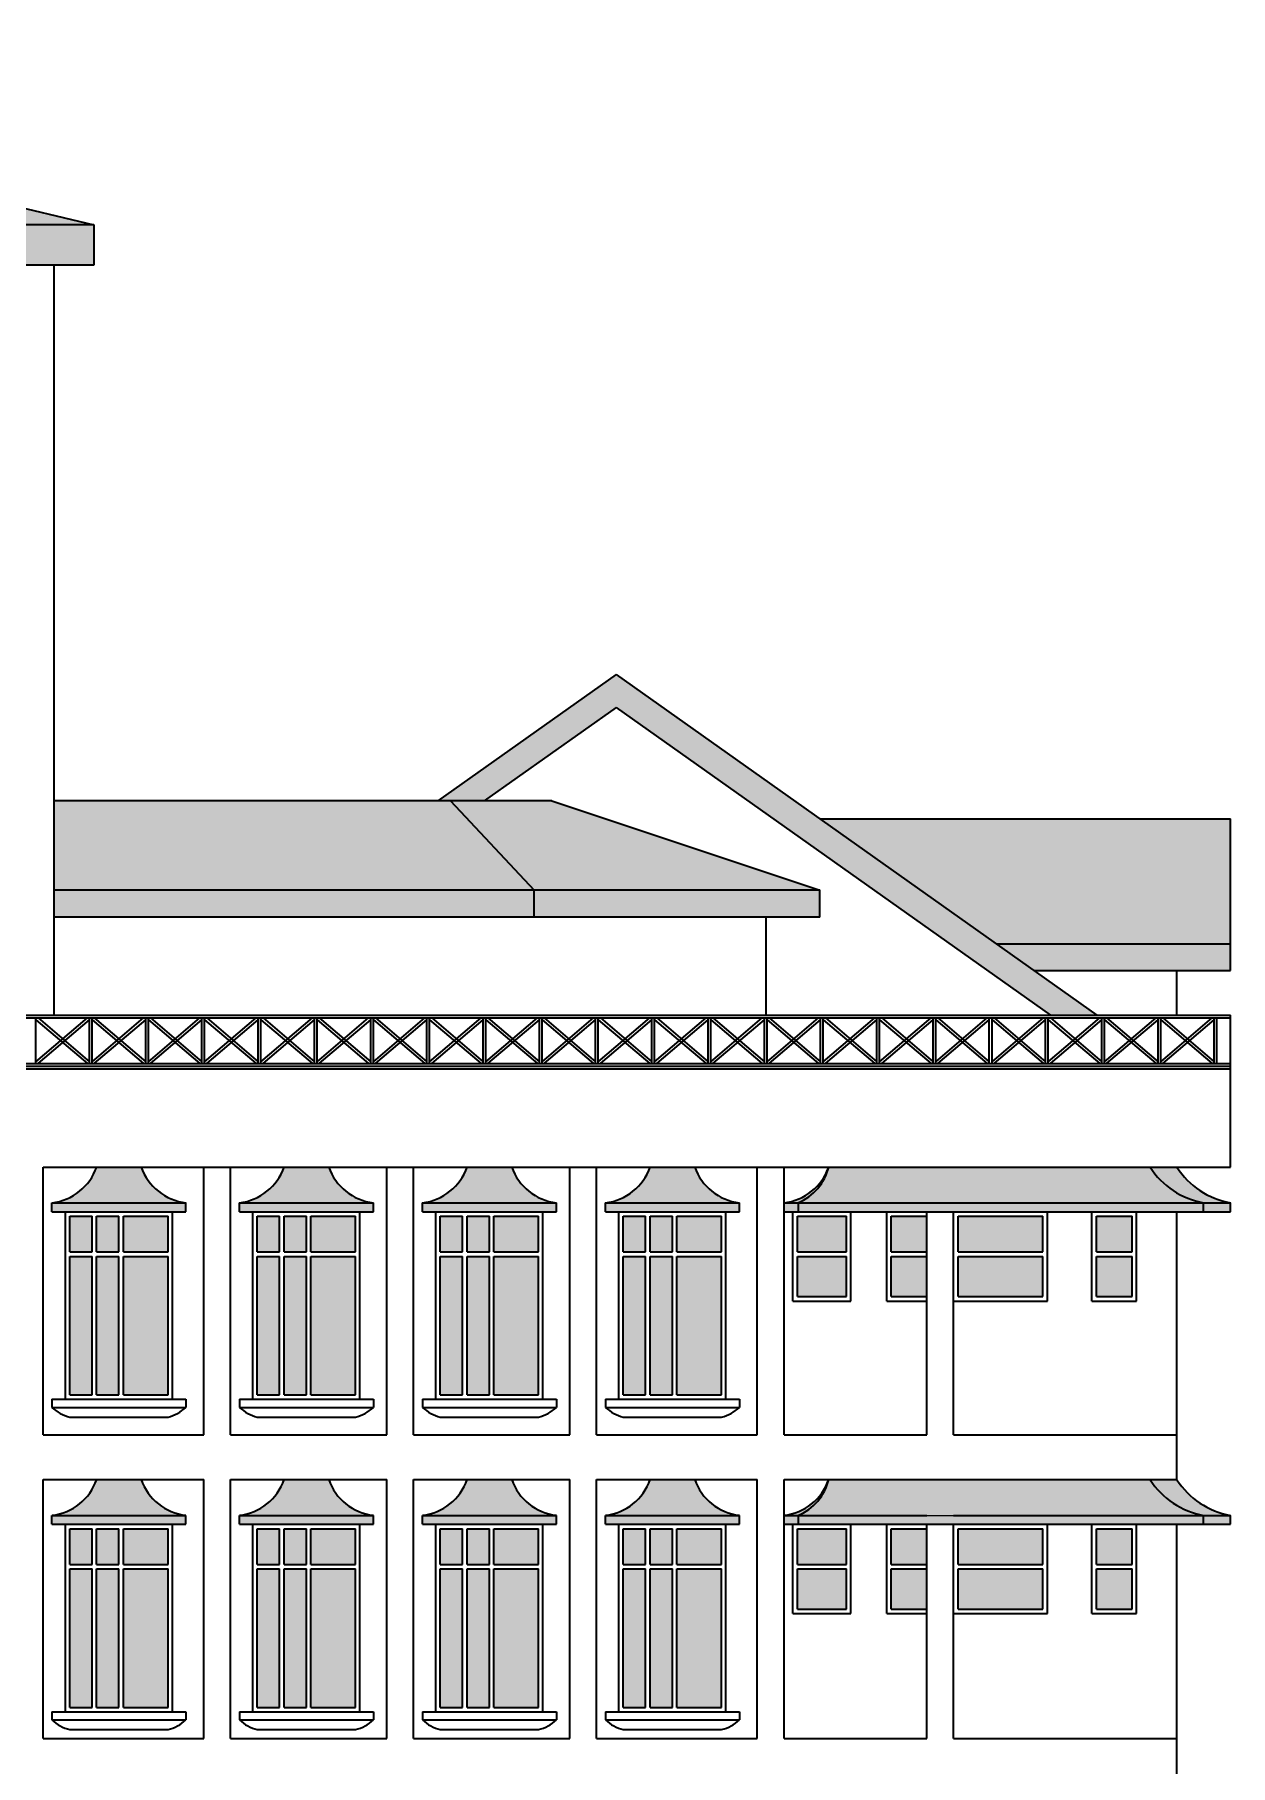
# Model space of a CAD drawing. Header units: inches. Extents: x 1352 to 5457, y 84 to 1168.
# Drawn here: x 1597.96 to 1611.35, y 274.16 to 293.54 of the extents above; entities that cross this region are included whole.
import ezdxf

# ---------------------------------------------------------------- set-up
doc = ezdxf.new("R2010")
doc.units = ezdxf.units.IN
doc.header["$MEASUREMENT"] = 0
doc.linetypes.add('DASHED2', pattern=[0.375, 0.25, -0.125])
doc.linetypes.add('DOT2', pattern=[0.125, 0, -0.125])
doc.layers.add('contour', color=250, linetype='DOT2', lineweight=35)
doc.layers.add('hatch', color=250, linetype='DASHED2', lineweight=9)

msp = doc.modelspace()

# ---------------------------------------------------------------- hatches: boundary and pattern name
at = {"layer": 'contour'}
h = msp.add_hatch(color=256, dxfattribs=at)
h.set_gradient(color1=(171, 193, 62), color2=(196, 211, 120), one_color=1, tint=0.65, name='CURVED')
h.paths.add_polyline_path([(1593.716, 278.056), (1588.85, 278.056), (1588.85, 276.956), (1592.229, 276.956)])
h.paths.add_polyline_path([(1602.615, 284.956), (1598.17, 284.956), (1598.17, 283.956), (1603.55, 283.956)])
h.paths.add_polyline_path([(1603.75, 284.956), (1602.615, 284.956), (1603.55, 283.956), (1606.75, 283.956)])
h.paths.add_polyline_path([(1611.35, 284.756), (1606.75, 284.756), (1608.727, 283.356), (1611.35, 283.356)])
h.paths.add_polyline_path([(1596.12, 292.006), (1592.62, 292.006), (1590.12, 291.406), (1598.62, 291.406)])
h.paths.add_polyline_path([(1594.37, 293.537), (1592.62, 292.006), (1596.12, 292.006)])
h.paths.add_polyline_path([(1585.713, 271.656), (1582.95, 271.656), (1582.95, 270.056), (1583.55, 270.056)])
h = msp.add_hatch(color=256, dxfattribs=at)
h.set_gradient(color1=(171, 193, 62), color2=(196, 211, 120), one_color=1, tint=0.65, name='CURVED')
h.paths.add_polyline_path([(1610.45, 280.856), (1606.85, 280.856, -0.242973), (1606.507, 280.456), (1611.05, 280.456, -0.205667)])
h.paths.add_polyline_path([(1605.35, 280.856), (1604.85, 280.856, -0.287016), (1604.35, 280.456), (1605.85, 280.456, -0.287016)])
h.paths.add_polyline_path([(1606.85, 280.856, -0.287016), (1606.35, 280.456), (1606.507, 280.456, 0.242973)])
h.paths.add_polyline_path([(1610.75, 280.856), (1610.45, 280.856, 0.205667), (1611.05, 280.456), (1611.35, 280.456, -0.205667)])
h.paths.add_polyline_path([(1603.3, 280.856), (1602.8, 280.856, -0.287016), (1602.3, 280.456), (1603.8, 280.456, -0.287016)])
h.paths.add_polyline_path([(1601.25, 280.856), (1600.75, 280.856, -0.287016), (1600.25, 280.456), (1601.75, 280.456, -0.287016)])
h.paths.add_polyline_path([(1599.15, 280.856), (1598.65, 280.856, -0.287016), (1598.15, 280.456), (1599.65, 280.456, -0.287016)])
h.paths.add_polyline_path([(1599.15, 277.356), (1598.65, 277.356, -0.287016), (1598.15, 276.956), (1599.65, 276.956, -0.287016)])
h.paths.add_polyline_path([(1601.25, 277.356), (1600.75, 277.356, -0.287016), (1600.25, 276.956), (1601.75, 276.956, -0.287016)])
h.paths.add_polyline_path([(1603.3, 277.356), (1602.8, 277.356, -0.287016), (1602.3, 276.956), (1603.8, 276.956, -0.287016)])
h.paths.add_polyline_path([(1605.35, 277.356), (1604.85, 277.356, -0.287016), (1604.35, 276.956), (1605.85, 276.956, -0.287016)])
h.paths.add_polyline_path([(1610.45, 277.356), (1607.95, 277.356), (1606.85, 277.356, -0.242973), (1606.507, 276.956), (1607.95, 276.956), (1608.25, 276.956), (1611.05, 276.956, -0.205667)])
h.paths.add_polyline_path([(1606.85, 277.356, -0.287016), (1606.35, 276.956), (1606.507, 276.956, 0.242973)])
h.paths.add_polyline_path([(1610.75, 277.356), (1610.45, 277.356, 0.205667), (1611.05, 276.956), (1611.35, 276.956, -0.205667)])
h.paths.add_polyline_path([(1610.75, 273.856), (1610.45, 273.856, 0.205667), (1611.05, 273.456), (1611.35, 273.456, -0.205667)])
h.paths.add_polyline_path([(1610.45, 273.856), (1607.95, 273.856), (1606.85, 273.856, -0.242973), (1606.507, 273.456), (1611.05, 273.456, -0.205667)])
h.paths.add_polyline_path([(1606.85, 273.856, -0.287016), (1606.35, 273.456), (1606.507, 273.456, 0.242973)])
h.paths.add_polyline_path([(1605.35, 273.856), (1604.85, 273.856, -0.287016), (1604.35, 273.456), (1605.85, 273.456, -0.287016)])
h.paths.add_polyline_path([(1603.3, 273.856), (1602.8, 273.856, -0.287016), (1602.3, 273.456), (1603.8, 273.456, -0.287016)])
h.paths.add_polyline_path([(1601.25, 273.856), (1600.75, 273.856, -0.287016), (1600.25, 273.456), (1601.75, 273.456, -0.287016)])
h.paths.add_polyline_path([(1599.15, 273.856), (1598.65, 273.856, -0.287016), (1598.15, 273.456), (1599.65, 273.456, -0.287016)])
h.paths.add_polyline_path([(1599.15, 270.356), (1598.65, 270.356, -0.287016), (1598.15, 269.956), (1599.65, 269.956, -0.287016)])
h.paths.add_polyline_path([(1601.25, 270.356), (1600.75, 270.356, -0.287016), (1600.25, 269.956), (1601.75, 269.956, -0.287016)])
h.paths.add_polyline_path([(1603.3, 270.356), (1602.8, 270.356, -0.287016), (1602.3, 269.956), (1603.8, 269.956, -0.287016)])
h.paths.add_polyline_path([(1605.35, 270.356), (1604.85, 270.356, -0.287016), (1604.35, 269.956), (1605.85, 269.956, -0.287016)])
h.paths.add_polyline_path([(1610.45, 270.356), (1607.95, 270.356), (1606.85, 270.356, -0.242973), (1606.507, 269.956), (1611.05, 269.956, -0.205667)])
h.paths.add_polyline_path([(1606.85, 270.356, -0.287016), (1606.35, 269.956), (1606.507, 269.956, 0.242973)])
h.paths.add_polyline_path([(1610.75, 270.356), (1610.45, 270.356, 0.205667), (1611.05, 269.956), (1611.35, 269.956, -0.205667)])
h.paths.add_polyline_path([(1610.45, 266.856), (1606.85, 266.856, -0.242973), (1606.507, 266.456), (1611.05, 266.456, -0.205667)])
h.paths.add_polyline_path([(1610.75, 266.856), (1610.45, 266.856, 0.205667), (1611.05, 266.456), (1611.35, 266.456, -0.205667)])
h.paths.add_polyline_path([(1606.85, 266.856, -0.287016), (1606.35, 266.456), (1606.507, 266.456, 0.242973)])
h.paths.add_polyline_path([(1605.35, 266.856), (1604.85, 266.856, -0.287016), (1604.35, 266.456), (1605.85, 266.456, -0.287016)])
h.paths.add_polyline_path([(1603.3, 266.856), (1602.8, 266.856, -0.287016), (1602.3, 266.456), (1603.8, 266.456, -0.287016)])
h.paths.add_polyline_path([(1601.25, 266.856), (1600.75, 266.856, -0.287016), (1600.25, 266.456), (1601.75, 266.456, -0.287016)])
h.paths.add_polyline_path([(1599.15, 266.856), (1598.65, 266.856, -0.287016), (1598.15, 266.456), (1599.65, 266.456, -0.287016)])
at = {"layer": 'hatch', "linetype": 'ByBlock'}
h = msp.add_hatch(color=256, dxfattribs=at)
h.set_gradient(color1=(217, 221, 48), color2=(235, 236, 141), one_color=1, tint=0.74, name='INVCYLINDER')
h.paths.add_polyline_path([(1589.15, 273.826), (1589.15, 273.856), (1588.686, 273.856), (1583.55, 270.056), (1582.95, 270.056), (1582.95, 269.556), (1583.379, 269.556)])
h.paths.add_polyline_path([(1597.75, 280.634), (1597.75, 281.041), (1588.85, 274.456), (1588.15, 274.456), (1588.15, 273.856), (1589.4, 273.856), (1589.4, 274.456)])
h.paths.add_polyline_path([(1592.229, 276.956), (1588.85, 276.956), (1588.85, 276.656), (1591.824, 276.656)], flags=17)
h.paths.add_polyline_path([(1598.62, 291.406), (1590.12, 291.406), (1590.12, 290.956), (1598.62, 290.956)])
h.paths.add_polyline_path([(1604.47, 286.371), (1602.473, 284.956), (1602.992, 284.956), (1604.47, 286.003), (1609.337, 282.556), (1609.856, 282.556)])
h.paths.add_polyline_path([(1606.75, 283.956), (1603.55, 283.956), (1603.55, 283.656), (1606.75, 283.656)], flags=17)
h.paths.add_polyline_path([(1603.55, 283.956), (1598.17, 283.956), (1598.17, 283.656), (1603.55, 283.656)])
h.paths.add_polyline_path([(1611.35, 283.356), (1608.727, 283.356), (1609.15, 283.056), (1611.35, 283.056)])
h = msp.add_hatch(color=256, dxfattribs=at)
h.set_gradient(color1=(217, 221, 48), color2=(235, 236, 141), one_color=1, tint=0.74, name='INVCYLINDER')
h.paths.add_polyline_path([(1598.15, 280.356), (1599.65, 280.356), (1599.65, 280.456), (1598.15, 280.456)])
h.paths.add_polyline_path([(1600.25, 280.356), (1601.75, 280.356), (1601.75, 280.456), (1600.25, 280.456)])
h.paths.add_polyline_path([(1602.3, 280.356), (1603.8, 280.356), (1603.8, 280.456), (1602.3, 280.456)])
h.paths.add_polyline_path([(1604.35, 280.356), (1605.85, 280.356), (1605.85, 280.456), (1604.35, 280.456)])
h.paths.add_polyline_path([(1606.507, 280.356), (1611.05, 280.356), (1611.05, 280.456), (1606.507, 280.456)])
h.paths.add_polyline_path([(1606.35, 280.456), (1606.35, 280.356), (1606.507, 280.356), (1606.507, 280.456)])
h.paths.add_polyline_path([(1611.05, 280.356), (1611.35, 280.356), (1611.35, 280.456), (1611.05, 280.456)])
h = msp.add_hatch(color=256, dxfattribs=at)
h.set_gradient(color1=(127, 191, 255), color2=(194, 224, 255), one_color=1, tint=0.88, name='INVCURVED')
h.paths.add_polyline_path([(1599.45, 279.856), (1598.95, 279.856), (1598.95, 278.306), (1599.45, 278.306)])
h.paths.add_polyline_path([(1598.9, 279.856), (1598.65, 279.856), (1598.65, 278.306), (1598.9, 278.306)])
h.paths.add_polyline_path([(1598.6, 279.856), (1598.35, 279.856), (1598.35, 278.306), (1598.6, 278.306)])
h.paths.add_polyline_path([(1598.6, 280.306), (1598.35, 280.306), (1598.35, 279.906), (1598.6, 279.906)])
h.paths.add_polyline_path([(1598.9, 280.306), (1598.65, 280.306), (1598.65, 279.906), (1598.9, 279.906)])
h.paths.add_polyline_path([(1599.45, 280.306), (1598.95, 280.306), (1598.95, 279.906), (1599.45, 279.906)])
h = msp.add_hatch(color=256, dxfattribs=at)
h.set_gradient(color1=(127, 191, 255), color2=(194, 224, 255), one_color=1, tint=0.88, name='INVCURVED')
h.paths.add_polyline_path([(1601.55, 279.856), (1601.05, 279.856), (1601.05, 278.306), (1601.55, 278.306)])
h.paths.add_polyline_path([(1601.55, 280.306), (1601.05, 280.306), (1601.05, 279.906), (1601.55, 279.906)])
h.paths.add_polyline_path([(1601, 280.306), (1600.75, 280.306), (1600.75, 279.906), (1601, 279.906)])
h.paths.add_polyline_path([(1601, 279.856), (1600.75, 279.856), (1600.75, 278.306), (1601, 278.306)])
h.paths.add_polyline_path([(1600.7, 279.856), (1600.45, 279.856), (1600.45, 278.306), (1600.7, 278.306)])
h.paths.add_polyline_path([(1600.7, 280.306), (1600.45, 280.306), (1600.45, 279.906), (1600.7, 279.906)])
h = msp.add_hatch(color=256, dxfattribs=at)
h.set_gradient(color1=(127, 191, 255), color2=(194, 224, 255), one_color=1, tint=0.88, name='INVCURVED')
h.paths.add_polyline_path([(1603.6, 279.856), (1603.1, 279.856), (1603.1, 278.306), (1603.6, 278.306)])
h.paths.add_polyline_path([(1603.6, 280.306), (1603.1, 280.306), (1603.1, 279.906), (1603.6, 279.906)])
h.paths.add_polyline_path([(1603.05, 280.306), (1602.8, 280.306), (1602.8, 279.906), (1603.05, 279.906)])
h.paths.add_polyline_path([(1603.05, 279.856), (1602.8, 279.856), (1602.8, 278.306), (1603.05, 278.306)])
h.paths.add_polyline_path([(1602.75, 279.856), (1602.5, 279.856), (1602.5, 278.306), (1602.75, 278.306)])
h.paths.add_polyline_path([(1602.75, 280.306), (1602.5, 280.306), (1602.5, 279.906), (1602.75, 279.906)])
h = msp.add_hatch(color=256, dxfattribs=at)
h.set_gradient(color1=(127, 191, 255), color2=(194, 224, 255), one_color=1, tint=0.88, name='INVCURVED')
h.paths.add_polyline_path([(1605.65, 279.856), (1605.15, 279.856), (1605.15, 278.306), (1605.65, 278.306)])
h.paths.add_polyline_path([(1605.65, 280.306), (1605.15, 280.306), (1605.15, 279.906), (1605.65, 279.906)])
h.paths.add_polyline_path([(1605.1, 280.306), (1604.85, 280.306), (1604.85, 279.906), (1605.1, 279.906)])
h.paths.add_polyline_path([(1604.8, 280.306), (1604.55, 280.306), (1604.55, 279.906), (1604.8, 279.906)])
h.paths.add_polyline_path([(1604.8, 279.856), (1604.55, 279.856), (1604.55, 278.306), (1604.8, 278.306)])
h.paths.add_polyline_path([(1605.1, 279.856), (1604.85, 279.856), (1604.85, 278.306), (1605.1, 278.306)])
h = msp.add_hatch(color=256, dxfattribs=at)
h.set_gradient(color1=(127, 191, 255), color2=(194, 224, 255), one_color=1, tint=0.88, name='INVCURVED')
h.paths.add_polyline_path([(1607.05, 279.856), (1606.5, 279.856), (1606.5, 279.406), (1607.05, 279.406)])
h.paths.add_polyline_path([(1607.05, 280.306), (1606.5, 280.306), (1606.5, 279.906), (1607.05, 279.906)])
h.paths.add_polyline_path([(1607.95, 280.306), (1607.55, 280.306), (1607.55, 279.906), (1607.95, 279.906)])
h = msp.add_hatch(color=256, dxfattribs=at)
h.set_gradient(color1=(127, 191, 255), color2=(194, 224, 255), one_color=1, tint=0.88, name='INVCURVED')
h.paths.add_polyline_path([(1609.25, 280.306), (1608.3, 280.306), (1608.3, 279.906), (1609.25, 279.906)])
h.paths.add_polyline_path([(1609.25, 279.856), (1608.3, 279.856), (1608.3, 279.406), (1609.25, 279.406)])
h = msp.add_hatch(color=256, dxfattribs=at)
h.set_gradient(color1=(127, 191, 255), color2=(194, 224, 255), one_color=1, tint=0.88, name='INVCURVED')
h.paths.add_polyline_path([(1610.25, 280.306), (1609.85, 280.306), (1609.85, 279.906), (1610.25, 279.906)])
h.paths.add_polyline_path([(1610.25, 279.856), (1609.85, 279.856), (1609.85, 279.406), (1610.25, 279.406)])
h = msp.add_hatch(color=256, dxfattribs=at)
h.set_gradient(color1=(127, 191, 255), color2=(194, 224, 255), one_color=1, tint=0.88, name='INVCURVED')
h.paths.add_polyline_path([(1607.95, 279.856), (1607.55, 279.856), (1607.55, 279.406), (1607.95, 279.406)])
h = msp.add_hatch(color=256, dxfattribs=at)
h.set_gradient(color1=(217, 221, 48), color2=(235, 236, 141), one_color=1, tint=0.74, name='INVCYLINDER')
h.paths.add_polyline_path([(1598.15, 276.856), (1599.65, 276.856), (1599.65, 276.956), (1598.15, 276.956)])
h.paths.add_polyline_path([(1600.25, 276.856), (1601.75, 276.856), (1601.75, 276.956), (1600.25, 276.956)])
h.paths.add_polyline_path([(1602.3, 276.856), (1603.8, 276.856), (1603.8, 276.956), (1602.3, 276.956)])
h.paths.add_polyline_path([(1604.35, 276.856), (1605.85, 276.856), (1605.85, 276.956), (1604.35, 276.956)])
h.paths.add_polyline_path([(1606.507, 276.856), (1607.95, 276.856), (1611.05, 276.856), (1611.05, 276.956), (1608.25, 276.956), (1607.95, 276.956), (1606.507, 276.956)])
h.paths.add_polyline_path([(1606.35, 276.956), (1606.35, 276.856), (1606.507, 276.856), (1606.507, 276.956)])
h.paths.add_polyline_path([(1611.05, 276.856), (1611.35, 276.856), (1611.35, 276.956), (1611.05, 276.956)])
h = msp.add_hatch(color=256, dxfattribs=at)
h.set_gradient(color1=(127, 191, 255), color2=(194, 224, 255), one_color=1, tint=0.88, name='INVCURVED')
h.paths.add_polyline_path([(1598.6, 276.356), (1598.35, 276.356), (1598.35, 274.806), (1598.6, 274.806)])
h.paths.add_polyline_path([(1598.9, 276.356), (1598.65, 276.356), (1598.65, 274.806), (1598.9, 274.806)])
h.paths.add_polyline_path([(1599.45, 276.356), (1598.95, 276.356), (1598.95, 274.806), (1599.45, 274.806)])
h.paths.add_polyline_path([(1599.45, 276.806), (1598.95, 276.806), (1598.95, 276.406), (1599.45, 276.406)])
h.paths.add_polyline_path([(1598.9, 276.806), (1598.65, 276.806), (1598.65, 276.406), (1598.9, 276.406)])
h.paths.add_polyline_path([(1598.6, 276.806), (1598.35, 276.806), (1598.35, 276.406), (1598.6, 276.406)])
h = msp.add_hatch(color=256, dxfattribs=at)
h.set_gradient(color1=(127, 191, 255), color2=(194, 224, 255), one_color=1, tint=0.88, name='INVCURVED')
h.paths.add_polyline_path([(1601.55, 276.356), (1601.05, 276.356), (1601.05, 274.806), (1601.55, 274.806)])
h.paths.add_polyline_path([(1601.55, 276.806), (1601.05, 276.806), (1601.05, 276.406), (1601.55, 276.406)])
h.paths.add_polyline_path([(1601, 276.806), (1600.75, 276.806), (1600.75, 276.406), (1601, 276.406)])
h.paths.add_polyline_path([(1601, 276.356), (1600.75, 276.356), (1600.75, 274.806), (1601, 274.806)])
h.paths.add_polyline_path([(1600.7, 276.356), (1600.45, 276.356), (1600.45, 274.806), (1600.7, 274.806)])
h.paths.add_polyline_path([(1600.7, 276.806), (1600.45, 276.806), (1600.45, 276.406), (1600.7, 276.406)])
h = msp.add_hatch(color=256, dxfattribs=at)
h.set_gradient(color1=(127, 191, 255), color2=(194, 224, 255), one_color=1, tint=0.88, name='INVCURVED')
h.paths.add_polyline_path([(1602.75, 276.356), (1602.5, 276.356), (1602.5, 274.806), (1602.75, 274.806)])
h.paths.add_polyline_path([(1602.75, 276.806), (1602.5, 276.806), (1602.5, 276.406), (1602.75, 276.406)])
h.paths.add_polyline_path([(1603.05, 276.806), (1602.8, 276.806), (1602.8, 276.406), (1603.05, 276.406)])
h.paths.add_polyline_path([(1603.6, 276.806), (1603.1, 276.806), (1603.1, 276.406), (1603.6, 276.406)])
h.paths.add_polyline_path([(1603.6, 276.356), (1603.1, 276.356), (1603.1, 274.806), (1603.6, 274.806)])
h.paths.add_polyline_path([(1603.05, 276.356), (1602.8, 276.356), (1602.8, 274.806), (1603.05, 274.806)])
h = msp.add_hatch(color=256, dxfattribs=at)
h.set_gradient(color1=(127, 191, 255), color2=(194, 224, 255), one_color=1, tint=0.88, name='INVCURVED')
h.paths.add_polyline_path([(1604.8, 276.356), (1604.55, 276.356), (1604.55, 274.806), (1604.8, 274.806)])
h.paths.add_polyline_path([(1604.8, 276.806), (1604.55, 276.806), (1604.55, 276.406), (1604.8, 276.406)])
h.paths.add_polyline_path([(1605.1, 276.806), (1604.85, 276.806), (1604.85, 276.406), (1605.1, 276.406)])
h.paths.add_polyline_path([(1605.65, 276.806), (1605.15, 276.806), (1605.15, 276.406), (1605.65, 276.406)])
h.paths.add_polyline_path([(1605.65, 276.356), (1605.15, 276.356), (1605.15, 274.806), (1605.65, 274.806)])
h.paths.add_polyline_path([(1605.1, 276.356), (1604.85, 276.356), (1604.85, 274.806), (1605.1, 274.806)])
h = msp.add_hatch(color=256, dxfattribs=at)
h.set_gradient(color1=(127, 191, 255), color2=(194, 224, 255), one_color=1, tint=0.88, name='INVCURVED')
h.paths.add_polyline_path([(1607.05, 276.806), (1606.5, 276.806), (1606.5, 276.406), (1607.05, 276.406)])
h.paths.add_polyline_path([(1607.05, 276.356), (1606.5, 276.356), (1606.5, 275.906), (1607.05, 275.906)])
h.paths.add_polyline_path([(1607.95, 276.806), (1607.55, 276.806), (1607.55, 276.406), (1607.95, 276.406)])
h.paths.add_polyline_path([(1607.95, 276.356), (1607.55, 276.356), (1607.55, 275.906), (1607.95, 275.906)])
h = msp.add_hatch(color=256, dxfattribs=at)
h.set_gradient(color1=(127, 191, 255), color2=(194, 224, 255), one_color=1, tint=0.88, name='INVCURVED')
h.paths.add_polyline_path([(1609.25, 276.806), (1608.3, 276.806), (1608.3, 276.406), (1609.25, 276.406)])
h.paths.add_polyline_path([(1609.25, 276.356), (1608.3, 276.356), (1608.3, 275.906), (1609.25, 275.906)])
h.paths.add_polyline_path([(1610.25, 276.806), (1609.85, 276.806), (1609.85, 276.406), (1610.25, 276.406)])
h.paths.add_polyline_path([(1610.25, 276.356), (1609.85, 276.356), (1609.85, 275.906), (1610.25, 275.906)])

# ---------------------------------------------------------------- linework, layer by layer
at = {"layer": 'contour', "linetype": 'ByBlock'}
for p, q in [((1596.12, 292.006), (1598.62, 291.406)), ((1598.62, 291.406), (1590.12, 291.406)), ((1598.62, 291.406), (1598.62, 290.956)), ((1598.62, 290.956), (1590.12, 290.956)), ((1598.17, 290.956), (1598.17, 282.556)), ((1604.47, 286.371), (1602.473, 284.956)), ((1604.47, 286.371), (1609.856, 282.556)), ((1604.47, 286.003), (1602.992, 284.956)), ((1604.47, 286.003), (1609.337, 282.556)), ((1603.75, 284.956), (1598.17, 284.956)), ((1602.615, 284.956), (1603.55, 283.956)), ((1603.75, 284.956), (1606.75, 283.956)), ((1606.75, 284.756), (1611.35, 284.756)), ((1611.35, 283.056), (1611.35, 284.756)), ((1606.75, 283.956), (1598.17, 283.956)), ((1603.55, 283.656), (1603.55, 283.956)), ((1606.75, 283.656), (1606.75, 283.956)), ((1606.75, 283.656), (1598.17, 283.656)), ((1606.15, 282.556), (1606.15, 283.656)), ((1608.727, 283.356), (1611.35, 283.356)), ((1609.15, 283.056), (1611.35, 283.056)), ((1610.75, 282.556), (1610.75, 283.056)), ((1592.17, 282.556), (1611.35, 282.556)), ((1592.17, 282.526), (1611.35, 282.526)), ((1597.97, 282.016), (1597.97, 282.526)), ((1597.97, 282.036), (1598.547, 282.526)), ((1597.97, 282.506), (1598.547, 282.016)), ((1597.994, 282.526), (1598.57, 282.036)), ((1597.994, 282.016), (1598.57, 282.506)), ((1598.57, 282.016), (1598.57, 282.526)), ((1598.6, 282.016), (1598.6, 282.526)), ((1598.6, 282.036), (1599.177, 282.526)), ((1598.6, 282.506), (1599.177, 282.016)), ((1598.624, 282.526), (1599.2, 282.036)), ((1598.624, 282.016), (1599.2, 282.506)), ((1599.2, 282.016), (1599.2, 282.526)), ((1599.23, 282.016), (1599.23, 282.526)), ((1599.23, 282.036), (1599.807, 282.526)), ((1599.23, 282.506), (1599.807, 282.016)), ((1599.254, 282.526), (1599.83, 282.036)), ((1599.254, 282.016), (1599.83, 282.506)), ((1599.83, 282.016), (1599.83, 282.526)), ((1599.86, 282.016), (1599.86, 282.526)), ((1599.86, 282.036), (1600.437, 282.526)), ((1599.86, 282.506), (1600.437, 282.016)), ((1599.884, 282.526), (1600.46, 282.036)), ((1599.884, 282.016), (1600.46, 282.506)), ((1600.46, 282.016), (1600.46, 282.526)), ((1600.49, 282.016), (1600.49, 282.526)), ((1600.49, 282.036), (1601.067, 282.526)), ((1600.49, 282.506), (1601.067, 282.016)), ((1600.514, 282.526), (1601.09, 282.036)), ((1600.514, 282.016), (1601.09, 282.506)), ((1601.09, 282.016), (1601.09, 282.526)), ((1601.12, 282.016), (1601.12, 282.526)), ((1601.12, 282.036), (1601.697, 282.526)), ((1601.12, 282.506), (1601.697, 282.016)), ((1601.144, 282.526), (1601.72, 282.036)), ((1601.144, 282.016), (1601.72, 282.506)), ((1601.72, 282.016), (1601.72, 282.526)), ((1601.75, 282.016), (1601.75, 282.526)), ((1601.75, 282.036), (1602.327, 282.526)), ((1601.75, 282.506), (1602.327, 282.016)), ((1601.774, 282.526), (1602.35, 282.036)), ((1601.774, 282.016), (1602.35, 282.506)), ((1602.35, 282.016), (1602.35, 282.526)), ((1602.38, 282.016), (1602.38, 282.526)), ((1602.38, 282.036), (1602.957, 282.526)), ((1602.38, 282.506), (1602.957, 282.016)), ((1602.404, 282.526), (1602.98, 282.036)), ((1602.404, 282.016), (1602.98, 282.506)), ((1602.98, 282.016), (1602.98, 282.526)), ((1603.01, 282.016), (1603.01, 282.526)), ((1603.01, 282.036), (1603.587, 282.526)), ((1603.01, 282.506), (1603.587, 282.016)), ((1603.034, 282.526), (1603.61, 282.036)), ((1603.034, 282.016), (1603.61, 282.506)), ((1603.61, 282.016), (1603.61, 282.526)), ((1603.64, 282.016), (1603.64, 282.526)), ((1603.64, 282.036), (1604.217, 282.526)), ((1603.64, 282.506), (1604.217, 282.016)), ((1603.664, 282.526), (1604.24, 282.036)), ((1603.664, 282.016), (1604.24, 282.506)), ((1604.24, 282.016), (1604.24, 282.526)), ((1604.27, 282.016), (1604.27, 282.526)), ((1604.27, 282.036), (1604.847, 282.526)), ((1604.27, 282.506), (1604.847, 282.016)), ((1604.294, 282.526), (1604.87, 282.036)), ((1604.294, 282.016), (1604.87, 282.506)), ((1604.87, 282.016), (1604.87, 282.526)), ((1604.9, 282.016), (1604.9, 282.526)), ((1604.9, 282.036), (1605.477, 282.526)), ((1604.9, 282.506), (1605.477, 282.016)), ((1604.924, 282.526), (1605.5, 282.036)), ((1604.924, 282.016), (1605.5, 282.506)), ((1605.5, 282.016), (1605.5, 282.526)), ((1605.53, 282.016), (1605.53, 282.526)), ((1605.53, 282.036), (1606.107, 282.526)), ((1605.53, 282.506), (1606.107, 282.016)), ((1605.554, 282.526), (1606.13, 282.036)), ((1605.554, 282.016), (1606.13, 282.506)), ((1606.13, 282.016), (1606.13, 282.526)), ((1606.16, 282.016), (1606.16, 282.526)), ((1606.16, 282.036), (1606.737, 282.526)), ((1606.16, 282.506), (1606.737, 282.016)), ((1606.184, 282.526), (1606.76, 282.036)), ((1606.184, 282.016), (1606.76, 282.506)), ((1606.76, 282.016), (1606.76, 282.526)), ((1606.79, 282.016), (1606.79, 282.526)), ((1606.79, 282.036), (1607.367, 282.526)), ((1606.79, 282.506), (1607.367, 282.016)), ((1606.814, 282.526), (1607.39, 282.036)), ((1606.814, 282.016), (1607.39, 282.506)), ((1607.39, 282.016), (1607.39, 282.526)), ((1607.42, 282.016), (1607.42, 282.526)), ((1607.42, 282.036), (1607.997, 282.526)), ((1607.42, 282.506), (1607.997, 282.016)), ((1607.444, 282.526), (1608.02, 282.036)), ((1607.444, 282.016), (1608.02, 282.506)), ((1608.02, 282.016), (1608.02, 282.526)), ((1608.05, 282.016), (1608.05, 282.526)), ((1608.05, 282.036), (1608.627, 282.526)), ((1608.05, 282.506), (1608.627, 282.016)), ((1608.074, 282.526), (1608.65, 282.036)), ((1608.074, 282.016), (1608.65, 282.506)), ((1608.65, 282.016), (1608.65, 282.526)), ((1608.68, 282.016), (1608.68, 282.526)), ((1608.68, 282.036), (1609.257, 282.526)), ((1608.68, 282.506), (1609.257, 282.016)), ((1608.704, 282.526), (1609.28, 282.036)), ((1608.704, 282.016), (1609.28, 282.506)), ((1609.28, 282.016), (1609.28, 282.526)), ((1609.31, 282.016), (1609.31, 282.526)), ((1609.31, 282.036), (1609.887, 282.526)), ((1609.31, 282.506), (1609.887, 282.016)), ((1609.334, 282.526), (1609.91, 282.036)), ((1609.334, 282.016), (1609.91, 282.506)), ((1609.91, 282.016), (1609.91, 282.526)), ((1609.94, 282.016), (1609.94, 282.526)), ((1609.94, 282.036), (1610.517, 282.526)), ((1609.94, 282.506), (1610.517, 282.016)), ((1609.964, 282.526), (1610.54, 282.036)), ((1609.964, 282.016), (1610.54, 282.506)), ((1610.54, 282.016), (1610.54, 282.526)), ((1610.57, 282.016), (1610.57, 282.526)), ((1610.57, 282.036), (1611.147, 282.526)), ((1610.57, 282.506), (1611.147, 282.016)), ((1610.594, 282.526), (1611.17, 282.036)), ((1610.594, 282.016), (1611.17, 282.506)), ((1611.17, 282.016), (1611.17, 282.526)), ((1611.2, 282.016), (1611.2, 282.526)), ((1611.35, 281.956), (1611.35, 282.556)), ((1592.17, 282.016), (1611.35, 282.016)), ((1592.17, 281.986), (1611.35, 281.986)), ((1592.17, 281.956), (1611.35, 281.956)), ((1611.35, 280.856), (1611.35, 281.956)), ((1598.05, 280.856), (1610.75, 280.856)), ((1598.05, 277.856), (1598.05, 280.856)), ((1598.65, 280.856), (1599.15, 280.856)), ((1599.85, 277.856), (1599.85, 280.856)), ((1600.15, 277.856), (1600.15, 280.856)), ((1600.75, 280.856), (1601.25, 280.856)), ((1601.9, 277.856), (1601.9, 280.856)), ((1602.2, 277.856), (1602.2, 280.856)), ((1602.8, 280.856), (1603.3, 280.856)), ((1603.95, 277.856), (1603.95, 280.856)), ((1604.25, 277.856), (1604.25, 280.856)), ((1604.85, 280.856), (1605.35, 280.856)), ((1606.05, 277.856), (1606.05, 280.856)), ((1606.35, 277.856), (1606.35, 280.856)), ((1610.75, 280.856), (1611.35, 280.856)), ((1598.15, 280.456), (1599.65, 280.456)), ((1598.15, 280.356), (1598.15, 280.456)), ((1599.65, 280.356), (1599.65, 280.456)), ((1600.25, 280.456), (1601.75, 280.456)), ((1600.25, 280.356), (1600.25, 280.456)), ((1601.75, 280.356), (1601.75, 280.456)), ((1602.3, 280.456), (1603.8, 280.456)), ((1602.3, 280.356), (1602.3, 280.456)), ((1603.8, 280.356), (1603.8, 280.456)), ((1604.35, 280.456), (1605.85, 280.456)), ((1604.35, 280.356), (1604.35, 280.456)), ((1605.85, 280.356), (1605.85, 280.456)), ((1606.35, 280.456), (1611.35, 280.456)), ((1606.507, 280.456), (1606.507, 280.356)), ((1611.05, 280.356), (1611.05, 280.456)), ((1611.35, 280.356), (1611.35, 280.456)), ((1598.15, 280.356), (1599.65, 280.356)), ((1598.3, 278.256), (1598.3, 280.356)), ((1598.35, 280.306), (1598.6, 280.306)), ((1598.35, 279.906), (1598.35, 280.306)), ((1598.6, 279.906), (1598.6, 280.306)), ((1598.65, 280.306), (1598.9, 280.306)), ((1598.65, 279.906), (1598.65, 280.306)), ((1598.9, 279.906), (1598.9, 280.306)), ((1598.95, 280.306), (1599.45, 280.306)), ((1598.95, 279.906), (1598.95, 280.306)), ((1599.45, 279.906), (1599.45, 280.306)), ((1599.5, 278.256), (1599.5, 280.356)), ((1600.25, 280.356), (1601.75, 280.356)), ((1600.4, 278.256), (1600.4, 280.356)), ((1600.45, 280.306), (1600.7, 280.306)), ((1600.45, 279.906), (1600.45, 280.306)), ((1600.7, 279.906), (1600.7, 280.306)), ((1600.75, 280.306), (1601, 280.306)), ((1600.75, 279.906), (1600.75, 280.306)), ((1601, 279.906), (1601, 280.306)), ((1601.05, 280.306), (1601.55, 280.306)), ((1601.05, 279.906), (1601.05, 280.306)), ((1601.55, 279.906), (1601.55, 280.306)), ((1601.6, 278.256), (1601.6, 280.356)), ((1602.3, 280.356), (1603.8, 280.356)), ((1602.45, 278.256), (1602.45, 280.356)), ((1602.5, 280.306), (1602.75, 280.306)), ((1602.5, 279.906), (1602.5, 280.306)), ((1602.75, 279.906), (1602.75, 280.306)), ((1602.8, 280.306), (1603.05, 280.306)), ((1602.8, 279.906), (1602.8, 280.306)), ((1603.05, 279.906), (1603.05, 280.306)), ((1603.1, 280.306), (1603.6, 280.306)), ((1603.1, 279.906), (1603.1, 280.306)), ((1603.6, 279.906), (1603.6, 280.306)), ((1603.65, 278.256), (1603.65, 280.356)), ((1604.35, 280.356), (1605.85, 280.356)), ((1604.5, 278.256), (1604.5, 280.356)), ((1604.55, 280.306), (1604.8, 280.306)), ((1604.55, 279.906), (1604.55, 280.306)), ((1604.8, 279.906), (1604.8, 280.306)), ((1604.85, 280.306), (1605.1, 280.306)), ((1604.85, 279.906), (1604.85, 280.306)), ((1605.1, 279.906), (1605.1, 280.306)), ((1605.15, 280.306), (1605.65, 280.306)), ((1605.15, 279.906), (1605.15, 280.306)), ((1605.65, 279.906), (1605.65, 280.306)), ((1605.7, 278.256), (1605.7, 280.356)), ((1606.35, 280.356), (1611.35, 280.356)), ((1606.45, 279.356), (1606.45, 280.356)), ((1606.5, 279.906), (1606.5, 280.306)), ((1606.5, 280.306), (1607.05, 280.306)), ((1607.05, 279.906), (1607.05, 280.306)), ((1607.1, 279.356), (1607.1, 280.356)), ((1607.5, 279.356), (1607.5, 280.356)), ((1607.55, 279.906), (1607.55, 280.306)), ((1607.55, 280.306), (1607.95, 280.306)), ((1607.95, 277.856), (1607.95, 280.356)), ((1608.25, 277.856), (1608.25, 280.356)), ((1608.3, 279.906), (1608.3, 280.306)), ((1608.3, 280.306), (1609.25, 280.306)), ((1609.25, 279.906), (1609.25, 280.306)), ((1609.3, 279.356), (1609.3, 280.356)), ((1609.8, 279.356), (1609.8, 280.356)), ((1609.85, 279.906), (1609.85, 280.306)), ((1609.85, 280.306), (1610.25, 280.306)), ((1610.25, 279.906), (1610.25, 280.306)), ((1610.3, 279.356), (1610.3, 280.356)), ((1610.75, 277.356), (1610.75, 280.356)), ((1598.35, 279.906), (1598.6, 279.906)), ((1598.65, 279.906), (1598.9, 279.906)), ((1598.95, 279.906), (1599.45, 279.906)), ((1600.45, 279.906), (1600.7, 279.906)), ((1600.75, 279.906), (1601, 279.906)), ((1601.05, 279.906), (1601.55, 279.906)), ((1602.5, 279.906), (1602.75, 279.906)), ((1602.8, 279.906), (1603.05, 279.906)), ((1603.1, 279.906), (1603.6, 279.906)), ((1604.55, 279.906), (1604.8, 279.906)), ((1604.85, 279.906), (1605.1, 279.906)), ((1605.15, 279.906), (1605.65, 279.906)), ((1606.5, 279.906), (1607.05, 279.906)), ((1607.55, 279.906), (1607.95, 279.906)), ((1608.3, 279.906), (1609.25, 279.906)), ((1609.85, 279.906), (1610.25, 279.906)), ((1598.35, 279.856), (1598.6, 279.856)), ((1598.35, 278.306), (1598.35, 279.856)), ((1598.6, 278.306), (1598.6, 279.856)), ((1598.65, 279.856), (1598.9, 279.856)), ((1598.65, 278.306), (1598.65, 279.856)), ((1598.9, 278.306), (1598.9, 279.856)), ((1598.95, 279.856), (1599.45, 279.856)), ((1598.95, 278.306), (1598.95, 279.856)), ((1599.45, 278.306), (1599.45, 279.856)), ((1600.45, 279.856), (1600.7, 279.856)), ((1600.45, 278.306), (1600.45, 279.856)), ((1600.7, 278.306), (1600.7, 279.856)), ((1600.75, 279.856), (1601, 279.856)), ((1600.75, 278.306), (1600.75, 279.856)), ((1601, 278.306), (1601, 279.856)), ((1601.05, 279.856), (1601.55, 279.856)), ((1601.05, 278.306), (1601.05, 279.856)), ((1601.55, 278.306), (1601.55, 279.856)), ((1602.5, 279.856), (1602.75, 279.856)), ((1602.5, 278.306), (1602.5, 279.856)), ((1602.75, 278.306), (1602.75, 279.856)), ((1602.8, 279.856), (1603.05, 279.856)), ((1602.8, 278.306), (1602.8, 279.856)), ((1603.05, 278.306), (1603.05, 279.856)), ((1603.1, 279.856), (1603.6, 279.856)), ((1603.1, 278.306), (1603.1, 279.856)), ((1603.6, 278.306), (1603.6, 279.856)), ((1604.55, 279.856), (1604.8, 279.856)), ((1604.55, 278.306), (1604.55, 279.856)), ((1604.8, 278.306), (1604.8, 279.856)), ((1604.85, 279.856), (1605.1, 279.856)), ((1604.85, 278.306), (1604.85, 279.856)), ((1605.1, 278.306), (1605.1, 279.856)), ((1605.15, 279.856), (1605.65, 279.856)), ((1605.15, 278.306), (1605.15, 279.856)), ((1605.65, 278.306), (1605.65, 279.856)), ((1606.5, 279.406), (1606.5, 279.856)), ((1606.5, 279.856), (1607.05, 279.856)), ((1607.05, 279.406), (1607.05, 279.856)), ((1607.55, 279.406), (1607.55, 279.856)), ((1607.55, 279.856), (1607.95, 279.856)), ((1608.3, 279.406), (1608.3, 279.856)), ((1608.3, 279.856), (1609.25, 279.856)), ((1609.25, 279.406), (1609.25, 279.856)), ((1609.85, 279.406), (1609.85, 279.856)), ((1609.85, 279.856), (1610.25, 279.856)), ((1610.25, 279.406), (1610.25, 279.856)), ((1606.45, 279.356), (1607.1, 279.356)), ((1606.5, 279.406), (1607.05, 279.406)), ((1607.5, 279.356), (1607.95, 279.356)), ((1607.55, 279.406), (1607.95, 279.406)), ((1608.25, 279.356), (1609.3, 279.356)), ((1608.3, 279.406), (1609.25, 279.406)), ((1609.8, 279.356), (1610.3, 279.356)), ((1609.85, 279.406), (1610.25, 279.406)), ((1598.15, 278.256), (1599.65, 278.256)), ((1598.15, 278.256), (1598.15, 278.165)), ((1598.15, 278.165), (1599.65, 278.165)), ((1598.35, 278.306), (1598.6, 278.306)), ((1598.65, 278.306), (1598.9, 278.306)), ((1598.95, 278.306), (1599.45, 278.306)), ((1599.65, 278.256), (1599.65, 278.165)), ((1600.25, 278.256), (1601.75, 278.256)), ((1600.25, 278.256), (1600.25, 278.165)), ((1600.25, 278.165), (1601.75, 278.165)), ((1600.45, 278.306), (1600.7, 278.306)), ((1600.75, 278.306), (1601, 278.306)), ((1601.05, 278.306), (1601.55, 278.306)), ((1601.75, 278.256), (1601.75, 278.165)), ((1602.3, 278.256), (1603.8, 278.256)), ((1602.3, 278.256), (1602.3, 278.165)), ((1602.3, 278.165), (1603.8, 278.165)), ((1602.5, 278.306), (1602.75, 278.306)), ((1602.8, 278.306), (1603.05, 278.306)), ((1603.1, 278.306), (1603.6, 278.306)), ((1603.8, 278.256), (1603.8, 278.165)), ((1604.35, 278.256), (1605.85, 278.256)), ((1604.35, 278.256), (1604.35, 278.165)), ((1604.35, 278.165), (1605.85, 278.165)), ((1604.55, 278.306), (1604.8, 278.306)), ((1604.85, 278.306), (1605.1, 278.306)), ((1605.15, 278.306), (1605.65, 278.306)), ((1605.85, 278.256), (1605.85, 278.165)), ((1598.35, 278.056), (1599.45, 278.056)), ((1600.45, 278.056), (1601.55, 278.056)), ((1602.5, 278.056), (1603.6, 278.056)), ((1604.55, 278.056), (1605.65, 278.056)), ((1598.05, 277.856), (1599.85, 277.856)), ((1600.15, 277.856), (1601.9, 277.856)), ((1602.2, 277.856), (1603.95, 277.856)), ((1604.25, 277.856), (1606.05, 277.856)), ((1606.35, 277.856), (1607.95, 277.856)), ((1608.25, 277.856), (1610.75, 277.856)), ((1598.05, 274.456), (1598.05, 277.356)), ((1598.05, 277.356), (1599.85, 277.356)), ((1598.65, 277.356), (1599.15, 277.356)), ((1599.85, 274.456), (1599.85, 277.356)), ((1600.15, 274.456), (1600.15, 277.356)), ((1600.15, 277.356), (1601.9, 277.356)), ((1600.75, 277.356), (1601.25, 277.356)), ((1601.9, 274.456), (1601.9, 277.356)), ((1602.2, 274.456), (1602.2, 277.356)), ((1602.2, 277.356), (1603.95, 277.356)), ((1602.8, 277.356), (1603.3, 277.356)), ((1603.95, 274.456), (1603.95, 277.356)), ((1604.25, 274.456), (1604.25, 277.356)), ((1604.25, 277.356), (1606.05, 277.356)), ((1604.85, 277.356), (1605.35, 277.356)), ((1606.05, 274.456), (1606.05, 277.356)), ((1606.35, 277.356), (1607.95, 277.356)), ((1606.35, 274.456), (1606.35, 277.356)), ((1607.95, 277.356), (1610.75, 277.356)), ((1598.15, 276.956), (1599.65, 276.956)), ((1598.15, 276.856), (1598.15, 276.956)), ((1599.65, 276.856), (1599.65, 276.956)), ((1600.25, 276.956), (1601.75, 276.956)), ((1600.25, 276.856), (1600.25, 276.956)), ((1601.75, 276.856), (1601.75, 276.956)), ((1602.3, 276.956), (1603.8, 276.956)), ((1602.3, 276.856), (1602.3, 276.956)), ((1603.8, 276.856), (1603.8, 276.956)), ((1604.35, 276.956), (1605.85, 276.956)), ((1604.35, 276.856), (1604.35, 276.956)), ((1605.85, 276.856), (1605.85, 276.956)), ((1606.35, 276.956), (1607.95, 276.956)), ((1606.507, 276.956), (1606.507, 276.856)), ((1608.25, 276.956), (1611.35, 276.956)), ((1611.05, 276.856), (1611.05, 276.956)), ((1611.35, 276.856), (1611.35, 276.956)), ((1598.15, 276.856), (1599.65, 276.856)), ((1598.3, 274.756), (1598.3, 276.856)), ((1598.35, 276.806), (1598.6, 276.806)), ((1598.35, 276.406), (1598.35, 276.806)), ((1598.6, 276.406), (1598.6, 276.806)), ((1598.65, 276.806), (1598.9, 276.806)), ((1598.65, 276.406), (1598.65, 276.806)), ((1598.9, 276.406), (1598.9, 276.806)), ((1598.95, 276.806), (1599.45, 276.806)), ((1598.95, 276.406), (1598.95, 276.806)), ((1599.45, 276.406), (1599.45, 276.806)), ((1599.5, 274.756), (1599.5, 276.856)), ((1600.25, 276.856), (1601.75, 276.856)), ((1600.4, 274.756), (1600.4, 276.856)), ((1600.45, 276.806), (1600.7, 276.806)), ((1600.45, 276.406), (1600.45, 276.806)), ((1600.7, 276.406), (1600.7, 276.806)), ((1600.75, 276.806), (1601, 276.806)), ((1600.75, 276.406), (1600.75, 276.806)), ((1601, 276.406), (1601, 276.806)), ((1601.05, 276.806), (1601.55, 276.806)), ((1601.05, 276.406), (1601.05, 276.806)), ((1601.55, 276.406), (1601.55, 276.806)), ((1601.6, 274.756), (1601.6, 276.856)), ((1602.3, 276.856), (1603.8, 276.856)), ((1602.45, 274.756), (1602.45, 276.856)), ((1602.5, 276.806), (1602.75, 276.806)), ((1602.5, 276.406), (1602.5, 276.806)), ((1602.75, 276.406), (1602.75, 276.806)), ((1602.8, 276.806), (1603.05, 276.806)), ((1602.8, 276.406), (1602.8, 276.806)), ((1603.05, 276.406), (1603.05, 276.806)), ((1603.1, 276.806), (1603.6, 276.806)), ((1603.1, 276.406), (1603.1, 276.806)), ((1603.6, 276.406), (1603.6, 276.806)), ((1603.65, 274.756), (1603.65, 276.856)), ((1604.35, 276.856), (1605.85, 276.856)), ((1604.5, 274.756), (1604.5, 276.856)), ((1604.55, 276.806), (1604.8, 276.806)), ((1604.55, 276.406), (1604.55, 276.806)), ((1604.8, 276.406), (1604.8, 276.806)), ((1604.85, 276.806), (1605.1, 276.806)), ((1604.85, 276.406), (1604.85, 276.806)), ((1605.1, 276.406), (1605.1, 276.806)), ((1605.15, 276.806), (1605.65, 276.806)), ((1605.15, 276.406), (1605.15, 276.806)), ((1605.65, 276.406), (1605.65, 276.806)), ((1605.7, 274.756), (1605.7, 276.856)), ((1606.35, 276.856), (1607.95, 276.856)), ((1606.45, 275.856), (1606.45, 276.856)), ((1606.5, 276.406), (1606.5, 276.806)), ((1606.5, 276.806), (1607.05, 276.806)), ((1607.05, 276.406), (1607.05, 276.806)), ((1607.1, 275.856), (1607.1, 276.856)), ((1607.5, 275.856), (1607.5, 276.856)), ((1607.55, 276.406), (1607.55, 276.806)), ((1607.55, 276.806), (1607.95, 276.806)), ((1607.95, 274.456), (1607.95, 276.856)), ((1607.95, 276.856), (1611.35, 276.856)), ((1608.25, 274.456), (1608.25, 276.856)), ((1608.3, 276.406), (1608.3, 276.806)), ((1608.3, 276.806), (1609.25, 276.806)), ((1609.25, 276.406), (1609.25, 276.806)), ((1609.3, 275.856), (1609.3, 276.856)), ((1609.8, 275.856), (1609.8, 276.856)), ((1609.85, 276.406), (1609.85, 276.806)), ((1609.85, 276.806), (1610.25, 276.806)), ((1610.25, 276.406), (1610.25, 276.806)), ((1610.3, 275.856), (1610.3, 276.856)), ((1610.75, 273.856), (1610.75, 276.856)), ((1598.35, 276.406), (1598.6, 276.406)), ((1598.65, 276.406), (1598.9, 276.406)), ((1598.95, 276.406), (1599.45, 276.406)), ((1600.45, 276.406), (1600.7, 276.406)), ((1600.75, 276.406), (1601, 276.406)), ((1601.05, 276.406), (1601.55, 276.406)), ((1602.5, 276.406), (1602.75, 276.406)), ((1602.8, 276.406), (1603.05, 276.406)), ((1603.1, 276.406), (1603.6, 276.406)), ((1604.55, 276.406), (1604.8, 276.406)), ((1604.85, 276.406), (1605.1, 276.406)), ((1605.15, 276.406), (1605.65, 276.406)), ((1606.5, 276.406), (1607.05, 276.406)), ((1607.55, 276.406), (1607.95, 276.406)), ((1608.3, 276.406), (1609.25, 276.406)), ((1609.85, 276.406), (1610.25, 276.406)), ((1598.35, 276.356), (1598.6, 276.356)), ((1598.35, 274.806), (1598.35, 276.356)), ((1598.6, 274.806), (1598.6, 276.356)), ((1598.65, 276.356), (1598.9, 276.356)), ((1598.65, 274.806), (1598.65, 276.356)), ((1598.9, 274.806), (1598.9, 276.356)), ((1598.95, 276.356), (1599.45, 276.356)), ((1598.95, 274.806), (1598.95, 276.356)), ((1599.45, 274.806), (1599.45, 276.356)), ((1600.45, 276.356), (1600.7, 276.356)), ((1600.45, 274.806), (1600.45, 276.356)), ((1600.7, 274.806), (1600.7, 276.356)), ((1600.75, 276.356), (1601, 276.356)), ((1600.75, 274.806), (1600.75, 276.356)), ((1601, 274.806), (1601, 276.356)), ((1601.05, 276.356), (1601.55, 276.356)), ((1601.05, 274.806), (1601.05, 276.356)), ((1601.55, 274.806), (1601.55, 276.356)), ((1602.5, 276.356), (1602.75, 276.356)), ((1602.5, 274.806), (1602.5, 276.356)), ((1602.75, 274.806), (1602.75, 276.356)), ((1602.8, 276.356), (1603.05, 276.356)), ((1602.8, 274.806), (1602.8, 276.356)), ((1603.05, 274.806), (1603.05, 276.356)), ((1603.1, 276.356), (1603.6, 276.356)), ((1603.1, 274.806), (1603.1, 276.356)), ((1603.6, 274.806), (1603.6, 276.356)), ((1604.55, 276.356), (1604.8, 276.356)), ((1604.55, 274.806), (1604.55, 276.356)), ((1604.8, 274.806), (1604.8, 276.356)), ((1604.85, 276.356), (1605.1, 276.356)), ((1604.85, 274.806), (1604.85, 276.356)), ((1605.1, 274.806), (1605.1, 276.356)), ((1605.15, 276.356), (1605.65, 276.356)), ((1605.15, 274.806), (1605.15, 276.356)), ((1605.65, 274.806), (1605.65, 276.356)), ((1606.5, 275.906), (1606.5, 276.356)), ((1606.5, 276.356), (1607.05, 276.356)), ((1607.05, 275.906), (1607.05, 276.356)), ((1607.55, 275.906), (1607.55, 276.356)), ((1607.55, 276.356), (1607.95, 276.356)), ((1608.3, 275.906), (1608.3, 276.356)), ((1608.3, 276.356), (1609.25, 276.356)), ((1609.25, 275.906), (1609.25, 276.356)), ((1609.85, 275.906), (1609.85, 276.356)), ((1609.85, 276.356), (1610.25, 276.356)), ((1610.25, 275.906), (1610.25, 276.356)), ((1606.45, 275.856), (1607.1, 275.856)), ((1606.5, 275.906), (1607.05, 275.906)), ((1607.5, 275.856), (1607.95, 275.856)), ((1607.55, 275.906), (1607.95, 275.906)), ((1608.25, 275.856), (1609.3, 275.856)), ((1608.3, 275.906), (1609.25, 275.906)), ((1609.8, 275.856), (1610.3, 275.856)), ((1609.85, 275.906), (1610.25, 275.906)), ((1598.15, 274.756), (1599.65, 274.756)), ((1598.15, 274.756), (1598.15, 274.665)), ((1598.15, 274.665), (1599.65, 274.665)), ((1598.35, 274.806), (1598.6, 274.806)), ((1598.65, 274.806), (1598.9, 274.806)), ((1598.95, 274.806), (1599.45, 274.806)), ((1599.65, 274.756), (1599.65, 274.665)), ((1600.25, 274.756), (1601.75, 274.756)), ((1600.25, 274.756), (1600.25, 274.665)), ((1600.25, 274.665), (1601.75, 274.665)), ((1600.45, 274.806), (1600.7, 274.806)), ((1600.75, 274.806), (1601, 274.806)), ((1601.05, 274.806), (1601.55, 274.806)), ((1601.75, 274.756), (1601.75, 274.665)), ((1602.3, 274.756), (1603.8, 274.756)), ((1602.3, 274.756), (1602.3, 274.665)), ((1602.3, 274.665), (1603.8, 274.665)), ((1602.5, 274.806), (1602.75, 274.806)), ((1602.8, 274.806), (1603.05, 274.806)), ((1603.1, 274.806), (1603.6, 274.806)), ((1603.8, 274.756), (1603.8, 274.665)), ((1604.35, 274.756), (1605.85, 274.756)), ((1604.35, 274.756), (1604.35, 274.665)), ((1604.35, 274.665), (1605.85, 274.665)), ((1604.55, 274.806), (1604.8, 274.806)), ((1604.85, 274.806), (1605.1, 274.806)), ((1605.15, 274.806), (1605.65, 274.806)), ((1605.85, 274.756), (1605.85, 274.665)), ((1598.05, 274.456), (1599.85, 274.456)), ((1598.35, 274.556), (1599.45, 274.556)), ((1600.15, 274.456), (1601.9, 274.456)), ((1600.45, 274.556), (1601.55, 274.556)), ((1602.2, 274.456), (1603.95, 274.456)), ((1602.5, 274.556), (1603.6, 274.556)), ((1604.25, 274.456), (1606.05, 274.456)), ((1604.55, 274.556), (1605.65, 274.556)), ((1606.35, 274.456), (1607.95, 274.456)), ((1608.25, 274.456), (1610.75, 274.456))]:
    msp.add_line(p, q, dxfattribs=at)
for centre, radius, start, end in [((1598.081, 281.056), 0.604, 276.6311, 340.6885), ((1599.72, 281.056), 0.604, 199.3115, 263.3689), ((1600.181, 281.056), 0.604, 276.6311, 340.6885), ((1601.82, 281.056), 0.604, 199.3115, 263.3689), ((1602.231, 281.056), 0.604, 276.6311, 340.6885), ((1603.87, 281.056), 0.604, 199.3115, 263.3689), ((1604.281, 281.056), 0.604, 276.6311, 340.6885), ((1605.92, 281.056), 0.604, 199.3115, 263.3689), ((1606.281, 281.056), 0.604, 276.6311, 340.6885), ((1606.291, 280.989), 0.575, 292.0152, 346.6419), ((1611.216, 281.354), 0.914, 213.0664, 259.5535), ((1611.516, 281.354), 0.914, 213.0664, 259.5535), ((1598.448, 278.474), 0.429, 226.0184, 256.8009), ((1599.352, 278.474), 0.429, 283.1991, 313.9816), ((1600.548, 278.474), 0.429, 226.0184, 256.8009), ((1601.452, 278.474), 0.429, 283.1991, 313.9816), ((1602.598, 278.474), 0.429, 226.0184, 256.8009), ((1603.502, 278.474), 0.429, 283.1991, 313.9816), ((1604.648, 278.474), 0.429, 226.0184, 256.8009), ((1605.552, 278.474), 0.429, 283.1991, 313.9816), ((1598.081, 277.556), 0.604, 276.6311, 340.6885), ((1599.72, 277.556), 0.604, 199.3115, 263.3689), ((1600.181, 277.556), 0.604, 276.6311, 340.6885), ((1601.82, 277.556), 0.604, 199.3115, 263.3689), ((1602.231, 277.556), 0.604, 276.6311, 340.6885), ((1603.87, 277.556), 0.604, 199.3115, 263.3689), ((1604.281, 277.556), 0.604, 276.6311, 340.6885), ((1605.92, 277.556), 0.604, 199.3115, 263.3689), ((1606.281, 277.556), 0.604, 276.6311, 340.6885), ((1606.291, 277.489), 0.575, 292.0152, 346.6419), ((1611.216, 277.854), 0.914, 213.0664, 259.5535), ((1611.516, 277.854), 0.914, 213.0664, 259.5535), ((1598.448, 274.974), 0.429, 226.0184, 256.8009), ((1599.352, 274.974), 0.429, 283.1991, 313.9816), ((1600.548, 274.974), 0.429, 226.0184, 256.8009), ((1601.452, 274.974), 0.429, 283.1991, 313.9816), ((1602.598, 274.974), 0.429, 226.0184, 256.8009), ((1603.502, 274.974), 0.429, 283.1991, 313.9816), ((1604.648, 274.974), 0.429, 226.0184, 256.8009), ((1605.552, 274.974), 0.429, 283.1991, 313.9816)]:
    msp.add_arc(centre, radius, start, end, dxfattribs=at)
at = {"layer": 'hatch', "linetype": 'ByBlock'}
msp.add_line((1607.95, 276.956), (1608.25, 276.956), dxfattribs=at)

doc.saveas('drawing.dxf')
